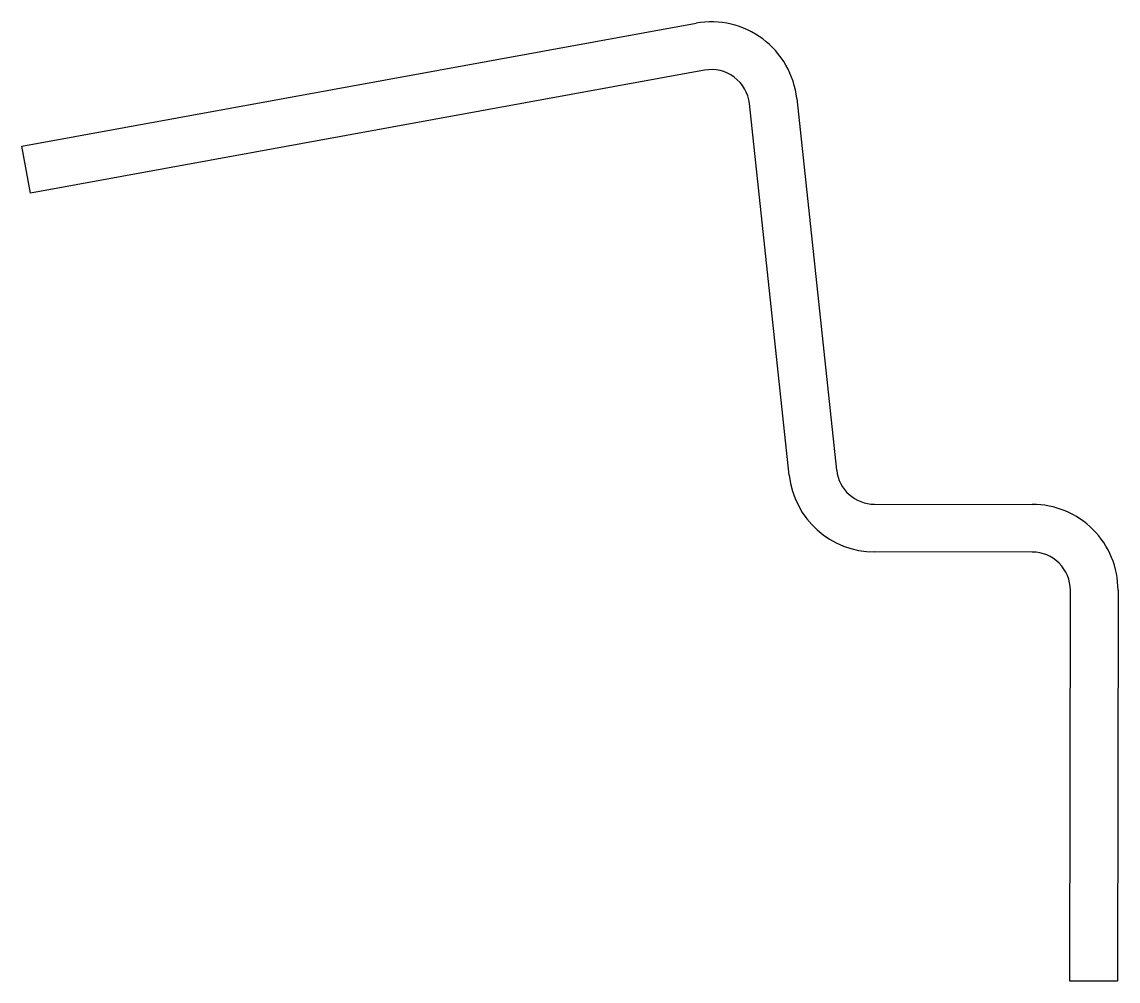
# Model space of a CAD drawing. Extents: x 2389.5 to 2435.4, y 1123.6 to 1163.9.
import ezdxf

# ---------------------------------------------------------------- set-up
doc = ezdxf.new("R2010")
doc.units = 0
doc.layers.add('PARCA', color=7, linetype='CONTINUOUS')

msp = doc.modelspace()

# ---------------------------------------------------------------- linework, layer by layer
at = {"layer": 'PARCA'}
for p, q in [((2389.45, 1158.669), (2417.724, 1163.826)), ((2418.083, 1161.859), (2389.809, 1156.701)), ((2421.635, 1144.862), (2419.961, 1160.456)), ((2421.949, 1160.669), (2423.623, 1145.075)), ((2389.809, 1156.701), (2389.45, 1158.669)), ((2425.213, 1143.646), (2431.829, 1143.642)), ((2431.827, 1141.642), (2425.212, 1141.646)), ((2433.405, 1123.642), (2433.426, 1140.04)), ((2435.426, 1140.037), (2435.405, 1123.639)), ((2435.405, 1123.639), (2433.405, 1123.642))]:
    msp.add_line(p, q, dxfattribs=at)
for centre, radius, start, end in [((2418.37, 1160.285), 3.6, 6.128, 100.3394), ((2418.37, 1160.285), 1.6, 6.1288, 100.3414), ((2425.214, 1145.246), 3.6, 186.1298, 269.9597), ((2425.214, 1145.246), 1.6, 186.1325, 269.9592), ((2431.826, 1140.042), 3.6, 359.9256, 89.9637), ((2431.826, 1140.042), 1.6, 359.9286, 89.964)]:
    msp.add_arc(centre, radius, start, end, dxfattribs=at)

doc.saveas('drawing.dxf')
